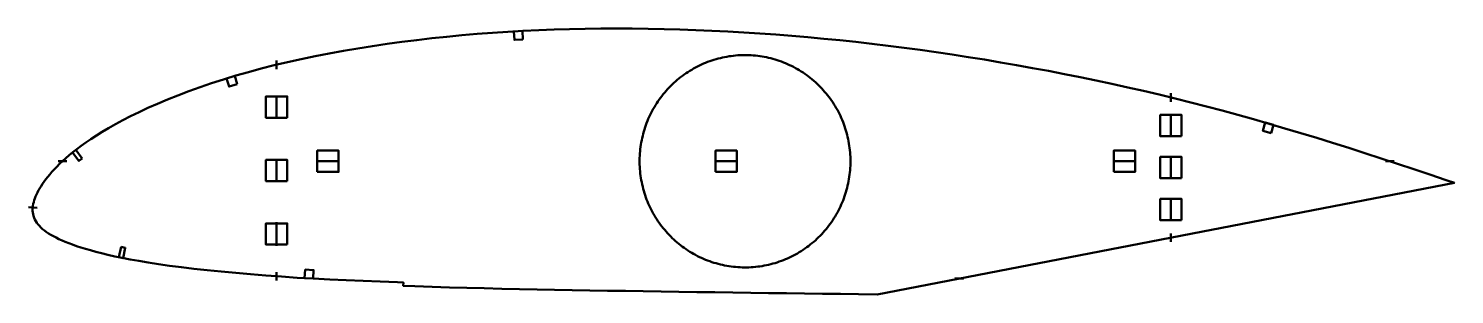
# Model space of a CAD drawing. Header units: metres. Extents: x -3 to 666, y 37 to 162.
import ezdxf

# ---------------------------------------------------------------- set-up
doc = ezdxf.new("R2010")
doc.units = ezdxf.units.M
doc.layers.add('Layer', color=1, linetype='Continuous', lineweight=50)

msp = doc.modelspace()

# ---------------------------------------------------------------- linework, layer by layer
at = {"layer": 'Layer'}
for p, q in [((113.31, 143.36), (113.31, 147.36)), ((333.31, 149.9), (333.31, 150.4)), ((113.31, 130.98), (113.31, 119.98)), ((533.31, 127.97), (533.31, 131.97)), ((533.31, 122.29), (533.31, 111.29)), ((113.31, 101.14), (113.31, 90.14)), ((533.31, 102.52), (533.31, 91.52)), ((14.78, 100), (10.78, 100)), ((142.94, 100), (131.94, 100)), ((283.8, 100), (283.3, 100)), ((329.95, 100), (318.95, 100)), ((382.81, 100), (383.31, 100)), ((516.95, 100), (505.95, 100)), ((634.12, 100), (638.12, 100)), ((533.31, 82.76), (533.31, 71.76)), ((0.85, 78.14), (-3.14, 78.44)), ((113.31, 71.31), (113.31, 60.31)), ((533.31, 66.08), (533.31, 62.08)), ((113.31, 47.92), (113.31, 43.92)), ((333.31, 50.1), (333.31, 49.6)), ((431.85, 44.97), (435.84, 44.67))]:
    msp.add_line(p, q, dxfattribs=at)
for points in [[(666.44, 89.86), (666.44, 89.86), (662.58, 91.18), (654.93, 93.77), (647.3, 96.32), (639.66, 98.84), (632.03, 101.33), (624.4, 103.8), (616.79, 106.23), (609.23, 108.63), (601.73, 110.97), (594.27, 113.25), (586.84, 115.47), (579.44, 117.64), (572.04, 119.75), (564.66, 121.81), (557.29, 123.82), (549.93, 125.77), (542.57, 127.67), (535.21, 129.51), (527.83, 131.3), (520.44, 133.04), (513.03, 134.73), (505.6, 136.37), (498.17, 137.96), (490.73, 139.5), (483.27, 141), (475.79, 142.44), (468.29, 143.83), (460.76, 145.19), (453.22, 146.49), (445.68, 147.76), (438.13, 148.97), (430.58, 150.14), (423.04, 151.26), (415.5, 152.32), (407.97, 153.34), (400.44, 154.3), (392.92, 155.21), (385.4, 156.06), (377.88, 156.86), (370.36, 157.61), (362.85, 158.31), (355.34, 158.95), (347.82, 159.53), (340.3, 160.06), (332.78, 160.54), (325.26, 160.96), (317.74, 161.33), (310.24, 161.65), (302.74, 161.91), (295.26, 162.11), (287.79, 162.26), (280.33, 162.36), (272.91, 162.4), (265.54, 162.39), (258.21, 162.31), (250.93, 162.16), (243.67, 161.94), (236.41, 161.65), (229.16, 161.3), (221.93, 160.88), (214.73, 160.39), (207.54, 159.84), (200.38, 159.23), (193.26, 158.55), (186.18, 157.8), (179.14, 156.98), (172.15, 156.1), (165.21, 155.15), (158.33, 154.13), (151.51, 153.04), (144.74, 151.86), (138.02, 150.62), (131.38, 149.33), (124.86, 147.99), (118.48, 146.58), (112.22, 145.11), (106.09, 143.56), (100.09, 141.94), (94.2, 140.25), (88.45, 138.49), (82.83, 136.67), (77.38, 134.81), (72.09, 132.89), (66.98, 130.94), (62.07, 128.97), (57.38, 127), (52.94, 125.04), (48.75, 123.1), (44.82, 121.18), (41.13, 119.28), (37.69, 117.42), (34.47, 115.6), (31.48, 113.82), (28.71, 112.11), (26.14, 110.44), (23.77, 108.82), (21.58, 107.25), (19.55, 105.72), (17.67, 104.23), (15.93, 102.79), (14.31, 101.39), (12.81, 100.04), (11.43, 98.72), (10.14, 97.44), (8.95, 96.2), (7.85, 94.99), (6.83, 93.81), (5.88, 92.66), (5.01, 91.54), (4.2, 90.45), (3.45, 89.36), (2.76, 88.32), (2.13, 87.32), (1.57, 86.34), (1.06, 85.35), (0.59, 84.37), (0.18, 83.46), (-0.17, 82.57), (-0.46, 81.67), (-0.7, 80.78), (-0.9, 79.92), (-1.05, 79.08), (-1.16, 78.24), (-1.21, 77.46), (-1.21, 76.67), (-1.15, 75.89), (-1.01, 75.09), (-0.81, 74.28), (-0.53, 73.48), (-0.19, 72.68), (0.23, 71.9), (0.72, 71.12), (1.3, 70.36), (1.95, 69.6), (2.67, 68.86), (3.46, 68.13), (4.32, 67.42), (5.25, 66.72), (6.26, 66.05), (7.35, 65.38), (8.53, 64.73), (9.8, 64.09), (11.15, 63.44), (12.6, 62.79), (14.14, 62.14), (15.78, 61.49), (17.53, 60.82), (19.41, 60.16), (21.42, 59.49), (23.59, 58.82), (25.93, 58.15), (28.46, 57.45), (31.19, 56.75), (34.14, 56.02), (37.33, 55.3), (40.8, 54.57), (44.56, 53.84), (48.66, 53.12), (53.11, 52.39), (57.93, 51.66), (63.11, 50.92), (68.64, 50.19), (74.53, 49.49), (80.77, 48.81), (87.33, 48.15), (94.15, 47.5), (101.16, 46.88), (108.31, 46.29), (115.58, 45.76), (122.99, 45.28), (130.56, 44.85), (138.27, 44.45), (146.09, 44.08), (154.01, 43.73), (162.04, 43.41), (170.14, 43.1), (172.86, 42.99), (172.8, 41.49), (178.22, 41.29), (186.37, 41), (194.51, 40.73), (202.68, 40.5), (210.88, 40.28), (219.13, 40.07), (227.38, 39.88), (235.63, 39.69), (243.87, 39.53), (252.13, 39.38), (260.42, 39.26), (268.76, 39.14), (277.11, 39.02), (285.48, 38.89), (293.86, 38.77), (302.26, 38.65), (310.68, 38.54), (319.11, 38.43), (327.54, 38.31), (335.97, 38.19), (344.4, 38.06), (352.82, 37.94), (361.25, 37.83), (369.68, 37.72), (378.11, 37.61), (386.53, 37.49), (395.34, 37.36), (666.44, 89.86)], [(382.81, 100), (382.8, 101.05), (382.77, 102.1), (382.71, 103.14), (382.64, 104.19), (382.54, 105.23), (382.42, 106.28), (382.28, 107.31), (382.11, 108.35), (381.93, 109.38), (381.72, 110.41), (381.49, 111.43), (381.24, 112.45), (380.97, 113.46), (380.68, 114.47), (380.37, 115.47), (380.04, 116.46), (379.69, 117.45), (379.31, 118.43), (378.92, 119.4), (378.5, 120.36), (378.07, 121.31), (377.61, 122.26), (377.14, 123.19), (376.65, 124.11), (376.13, 125.03), (375.6, 125.93), (375.05, 126.82), (374.49, 127.7), (373.9, 128.56), (373.29, 129.42), (372.67, 130.26), (372.03, 131.08), (371.38, 131.9), (370.7, 132.7), (370.01, 133.48), (369.31, 134.25), (368.59, 135.01), (367.85, 135.75), (367.1, 136.47), (366.33, 137.18), (365.55, 137.87), (364.75, 138.54), (363.94, 139.2), (363.11, 139.84), (362.28, 140.46), (361.43, 141.07), (360.57, 141.66), (359.69, 142.22), (358.8, 142.77), (357.91, 143.3), (357, 143.82), (356.08, 144.31), (355.15, 144.78), (354.21, 145.23), (353.27, 145.67), (352.31, 146.08), (351.35, 146.47), (350.37, 146.84), (349.39, 147.19), (348.41, 147.52), (347.41, 147.83), (346.41, 148.12), (345.4, 148.39), (344.39, 148.63), (343.38, 148.86), (342.36, 149.06), (341.33, 149.24), (340.3, 149.4), (339.27, 149.54), (338.24, 149.65), (337.2, 149.75), (336.16, 149.82), (335.13, 149.87), (334.09, 149.9), (333.05, 149.9), (332, 149.89), (330.97, 149.85), (329.93, 149.79), (328.89, 149.7), (327.85, 149.6), (326.82, 149.47), (325.79, 149.32), (324.77, 149.15), (323.74, 148.96), (322.72, 148.75), (321.71, 148.51), (320.7, 148.26), (319.7, 147.98), (318.7, 147.68), (317.71, 147.36), (316.73, 147.02), (315.75, 146.66), (314.78, 146.28), (313.82, 145.87), (312.87, 145.45), (311.93, 145.01), (310.99, 144.55), (310.07, 144.06), (309.16, 143.56), (308.25, 143.04), (307.36, 142.5), (306.48, 141.94), (305.61, 141.36), (304.76, 140.77), (303.91, 140.16), (303.08, 139.52), (302.26, 138.87), (301.46, 138.21), (300.67, 137.53), (299.9, 136.83), (299.14, 136.11), (298.39, 135.38), (297.66, 134.63), (296.95, 133.87), (296.25, 133.09), (295.57, 132.3), (294.9, 131.49), (294.26, 130.67), (293.62, 129.84), (293.01, 128.99), (292.42, 128.13), (291.84, 127.26), (291.28, 126.38), (290.74, 125.48), (290.22, 124.57), (289.71, 123.65), (289.23, 122.73), (288.77, 121.79), (288.32, 120.84), (287.9, 119.88), (287.49, 118.92), (287.11, 117.94), (286.75, 116.96), (286.4, 115.97), (286.08, 114.97), (285.78, 113.97), (285.5, 112.96), (285.24, 111.94), (285, 110.92), (284.78, 109.9), (284.59, 108.87), (284.41, 107.83), (284.26, 106.8), (284.13, 105.75), (284.02, 104.71), (283.93, 103.67), (283.87, 102.62), (283.82, 101.57), (283.8, 100.52), (283.8, 99.48), (283.82, 98.43), (283.87, 97.38), (283.93, 96.33), (284.02, 95.29), (284.13, 94.25), (284.26, 93.2), (284.41, 92.17), (284.59, 91.13), (284.78, 90.1), (285, 89.08), (285.24, 88.06), (285.5, 87.04), (285.78, 86.03), (286.08, 85.03), (286.4, 84.03), (286.75, 83.04), (287.11, 82.06), (287.49, 81.08), (287.9, 80.12), (288.32, 79.16), (288.77, 78.21), (289.23, 77.27), (289.71, 76.35), (290.22, 75.43), (290.74, 74.52), (291.28, 73.62), (291.84, 72.74), (292.42, 71.87), (293.01, 71.01), (293.62, 70.16), (294.26, 69.33), (294.9, 68.51), (295.57, 67.7), (296.25, 66.91), (296.95, 66.13), (297.66, 65.37), (298.39, 64.62), (299.14, 63.89), (299.9, 63.17), (300.67, 62.47), (301.46, 61.79), (302.26, 61.13), (303.08, 60.48), (303.91, 59.84), (304.76, 59.23), (305.61, 58.64), (306.48, 58.06), (307.36, 57.5), (308.25, 56.96), (309.16, 56.44), (310.07, 55.94), (310.99, 55.45), (311.93, 54.99), (312.87, 54.55), (313.82, 54.13), (314.78, 53.72), (315.75, 53.34), (316.73, 52.98), (317.71, 52.64), (318.7, 52.32), (319.7, 52.02), (320.7, 51.74), (321.71, 51.49), (322.72, 51.25), (323.74, 51.04), (324.77, 50.85), (325.79, 50.68), (326.82, 50.53), (327.85, 50.4), (328.89, 50.3), (329.93, 50.21), (330.97, 50.15), (332, 50.11), (333.05, 50.1), (334.09, 50.1), (335.13, 50.13), (336.16, 50.18), (337.2, 50.25), (338.24, 50.35), (339.27, 50.46), (340.3, 50.6), (341.33, 50.76), (342.36, 50.94), (343.38, 51.14), (344.39, 51.37), (345.4, 51.61), (346.41, 51.88), (347.41, 52.17), (348.41, 52.48), (349.39, 52.81), (350.37, 53.16), (351.35, 53.53), (352.31, 53.92), (353.27, 54.33), (354.21, 54.77), (355.15, 55.22), (356.08, 55.69), (357, 56.18), (357.91, 56.7), (358.8, 57.23), (359.69, 57.78), (360.57, 58.34), (361.43, 58.93), (362.28, 59.54), (363.11, 60.16), (363.94, 60.8), (364.75, 61.46), (365.55, 62.13), (366.33, 62.82), (367.1, 63.53), (367.85, 64.25), (368.59, 64.99), (369.31, 65.75), (370.01, 66.52), (370.7, 67.3), (371.38, 68.1), (372.03, 68.92), (372.67, 69.74), (373.29, 70.58), (373.9, 71.44), (374.49, 72.3), (375.05, 73.18), (375.6, 74.07), (376.13, 74.97), (376.65, 75.89), (377.14, 76.81), (377.61, 77.74), (378.07, 78.69), (378.5, 79.64), (378.92, 80.6), (379.31, 81.57), (379.69, 82.55), (380.04, 83.54), (380.37, 84.53), (380.68, 85.53), (380.97, 86.54), (381.24, 87.55), (381.49, 88.57), (381.72, 89.59), (381.93, 90.62), (382.11, 91.65), (382.28, 92.69), (382.42, 93.72), (382.54, 94.77), (382.64, 95.81), (382.71, 96.86), (382.77, 97.9), (382.8, 98.95), (382.81, 100)]]:
    msp.add_lwpolyline(points, close=True, dxfattribs=at)
for points in [[(229.01, 157.28), (225.02, 157.05), (224.79, 161.04), (228.78, 161.27), (229.01, 157.28)], [(94.83, 136.26), (91, 135.09), (89.83, 138.91), (93.66, 140.08), (94.83, 136.26)], [(118.31, 120.48), (108.31, 120.48), (108.31, 130.48), (118.31, 130.48), (118.31, 120.48)], [(538.31, 111.79), (528.31, 111.79), (528.31, 121.79), (538.31, 121.79), (538.31, 111.79)], [(580.29, 113.22), (576.45, 114.34), (577.58, 118.18), (581.42, 117.06), (580.29, 113.22)], [(22.11, 101.37), (20.55, 100.13), (17.44, 104.05), (19.01, 105.29), (22.11, 101.37)], [(118.31, 90.64), (108.31, 90.64), (108.31, 100.64), (118.31, 100.64), (118.31, 90.64)], [(132.44, 95), (132.44, 105), (142.44, 105), (142.44, 95), (132.44, 95)], [(319.45, 95), (319.45, 105), (329.45, 105), (329.45, 95), (319.45, 95)], [(506.45, 95), (506.45, 105), (516.45, 105), (516.45, 95), (506.45, 95)], [(538.31, 92.02), (528.31, 92.02), (528.31, 102.02), (538.31, 102.02), (538.31, 92.02)], [(538.31, 72.26), (528.31, 72.26), (528.31, 82.26), (538.31, 82.26), (538.31, 72.26)], [(118.31, 60.81), (108.31, 60.81), (108.31, 70.81), (118.31, 70.81), (118.31, 60.81)], [(40.35, 59.77), (42.3, 59.36), (41.27, 54.47), (39.32, 54.88), (40.35, 59.77)], [(126.7, 49.08), (130.69, 48.85), (130.46, 44.86), (126.47, 45.09), (126.7, 49.08)]]:
    msp.add_lwpolyline(points, dxfattribs=at)

doc.saveas('drawing.dxf')
